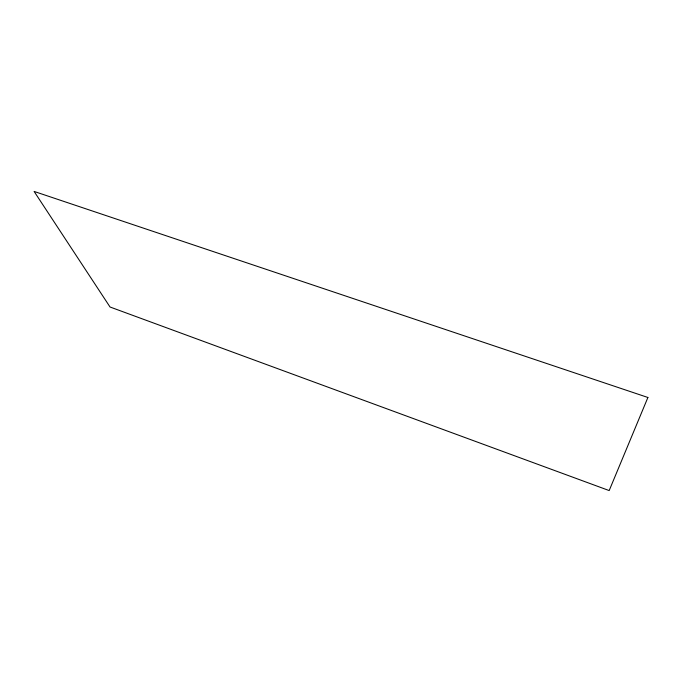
<?xml version="1.0" encoding="UTF-8"?>
<svg xmlns="http://www.w3.org/2000/svg" width="682" height="682" viewBox="0 0 682 682"><rect width="100%" height="100%" fill="white"/><g stroke="black" fill="none" stroke-linecap="round" stroke-linejoin="round"><path stroke-width="1.02" d="M647.9 397.478L609.179 490.571L110.032 307.002L34.1 191.429L647.9 397.478"/></g></svg>
